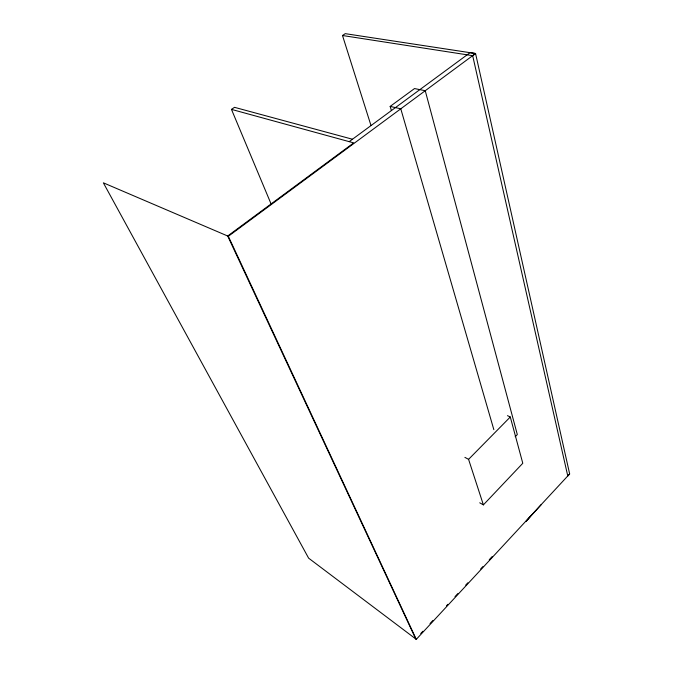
<?xml version="1.0" encoding="UTF-8"?>
<svg xmlns="http://www.w3.org/2000/svg" width="673" height="673" viewBox="0 0 673 673"><rect width="100%" height="100%" fill="white"/><g stroke="black" fill="none" stroke-linecap="round" stroke-linejoin="round"><path stroke-width="1.01" d="M530.61 516.048L526.101 521.348L541.285 504.54M569.652 473.935L567.776 475.988L472.673 55.674L475.567 53.52L569.652 473.935L416.293 639.35L308.621 558.153L103.348 182.82L228.332 236.282L416.293 639.35M420.751 633.562L422.896 631.249M430.03 623.56L432.882 620.481M446.443 605.868L447.865 604.329M455.007 596.64L457.859 593.561M465.708 585.098L467.853 582.793M480.69 568.946L482.835 566.641M489.254 559.717L492.106 556.638M479.74 502.798L483.382 504.876L522.786 463.268L510.285 416.999L507.459 415.653M483.382 504.876L468.576 459.348L510.285 416.999M515.182 436.727L517.318 434.565L425.243 90.72L414.518 88.558L390.155 106.41L391.35 110.431M228.332 236.282L475.567 53.52L470.074 52.662L349.186 141.65M371.008 125.557L342.49 35.501L345.241 33.65L475.567 53.52M271.185 204.205L231.462 109.379L234.515 107.335L352.459 139.235M342.49 35.501L472.673 55.674M390.155 106.41L400.78 108.807L493.839 429.652M231.462 109.379L353.712 142.886L227.684 236.004L415.763 638.946M464.892 457.371L468.576 459.348"/></g></svg>
